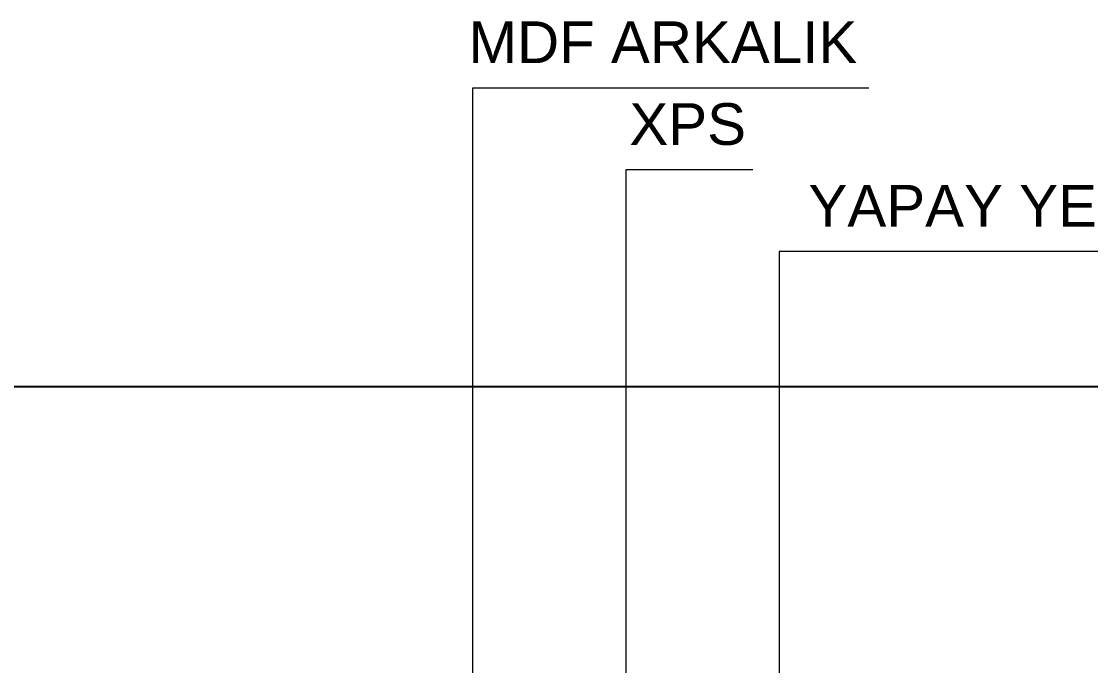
# Model space of a CAD drawing. Header units: millimetres. Extents: x 7687 to 15428, y -715 to 4028.
# Drawn here: x 8349.8 to 8454.3, y 1106.5 to 1169.5 of the extents above; entities that cross this region are included whole.
import ezdxf

# ---------------------------------------------------------------- set-up
doc = ezdxf.new("R2010")
doc.units = ezdxf.units.MM
doc.layers.add('yazı', color=7, linetype='Continuous', lineweight=20)
doc.styles.add('ROMANC', font='arial.ttf')

msp = doc.modelspace()

# ---------------------------------------------------------------- linework, layer by layer
at = {"color": 242, "true_color": 0xcd2027}
msp.add_lwpolyline([(10533.23, 1133.78), (8193.35, 1133.78), (8193.35, 1091.12), (9688.15, 1091.12)], dxfattribs=at)
at = {"layer": 'yazı'}
for points in [[(8432.63, 1163.01), (8393.88, 1163.01), (8393.88, 1090.2)], [(8421.28, 1155.01), (8408.88, 1155.01), (8408.88, 1084.99)], [(8485.5, 1147.01), (8423.88, 1147.01), (8423.88, 1080.97)]]:
    msp.add_lwpolyline(points, dxfattribs=at)

# ---------------------------------------------------------------- texts
at = {"layer": 'yazı', "char_height": 4.08, "attachment_point": 3, "style": 'ROMANC'}
for s, insert in [('MDF ARKALIK', (8431.5, 1169.53)), ('XPS', (8420.63, 1161.53)), ('YAPAY YEŞİL DUVAR', (8485.01, 1153.53))]:
    msp.add_mtext_dynamic_manual_height_columns(s, width=252.8052, gutter_width=425, heights=[0], dxfattribs=dict(at, insert=insert))

doc.saveas('drawing.dxf')
